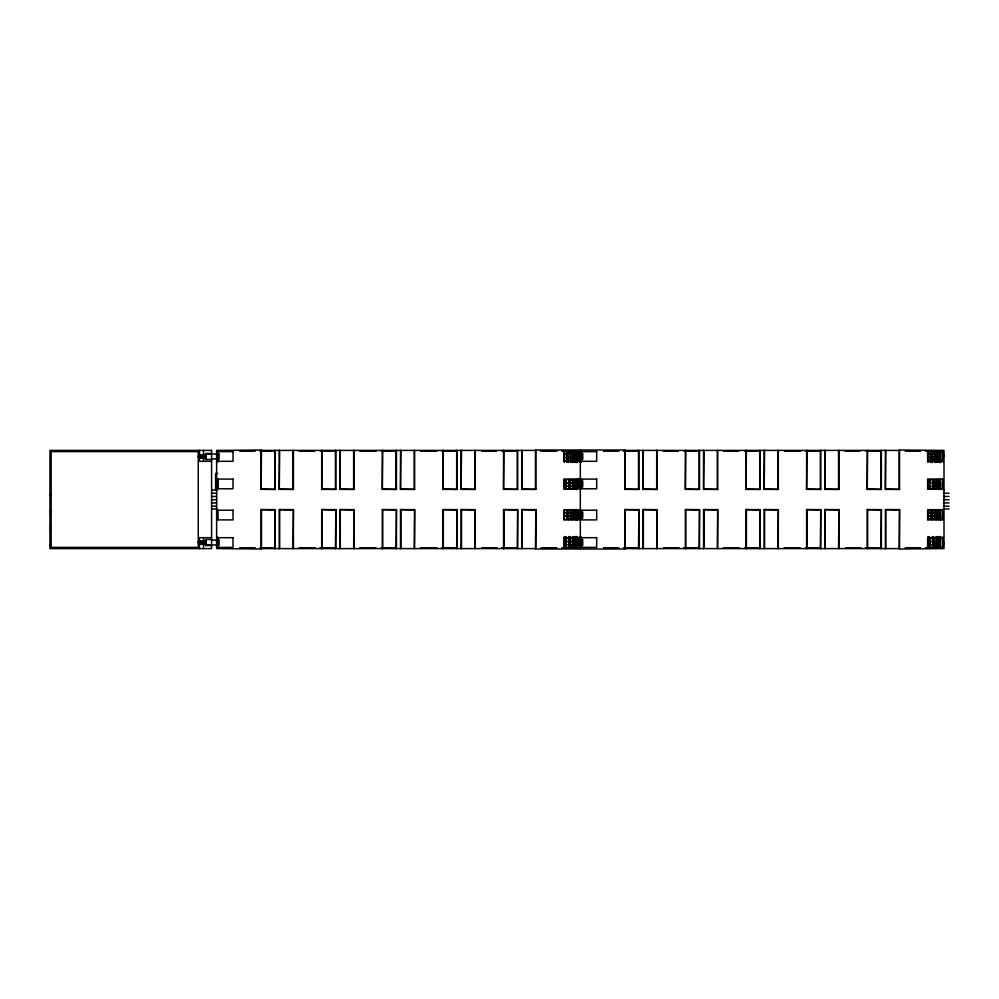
<?xml version="1.0" encoding="UTF-8"?>
<svg xmlns="http://www.w3.org/2000/svg" width="999" height="999" viewBox="0 0 999 999"><rect width="100%" height="100%" fill="white"/><g stroke="black" fill="none" stroke-linecap="round" stroke-linejoin="round"><path stroke-width="1.5" d="M575.911 451.011L576.398 462.325L576.348 451.011M576.823 452.622L576.823 459.09M576.748 451.011L576.773 454.245L575.349 454.245M576.848 462.325L576.773 457.48L575.349 457.48L575.836 459.09L576.848 459.09M576.398 479.695L576.398 489.398M576.798 489.398L576.798 479.695L575.524 479.695M576.348 519.305L576.348 509.602L576.336 512.837M576.373 516.071L575.736 509.602M576.823 514.448L576.748 519.305L575.349 519.305L576.46 516.071L576.46 509.602M575.349 516.071L576.773 516.071L576.748 509.602M576.798 547.989L576.298 536.675L575.424 539.91L576.398 547.989M576.336 544.755L576.71 536.675L575.599 539.91L576.573 543.144L575.599 546.378L576.086 547.989L576.798 541.52L575.599 536.675M939.522 462.325L940.034 451.011M940.521 462.325L940.434 451.011M940.484 489.398L940.059 479.695M940.084 489.398L940.084 479.695M940.484 482.929L940.484 486.163M940.434 509.602L940.434 519.305L940.059 509.602L939.035 512.837M940.059 547.989L939.984 536.675M940.409 536.675L940.084 547.989M576.46 451.011L575.986 462.325L575.349 460.701L576.773 460.701M576.336 460.701L575.524 457.48L576.336 454.245M575.986 459.09L575.986 455.856M576.336 479.695L575.599 484.552L576.336 489.398M576.336 482.929L576.086 489.398L576.573 487.787M576.573 539.91L575.599 543.144L576.573 546.378M576.298 543.144L575.911 547.989L575.424 543.144L576.298 539.91L575.424 536.675M575.349 457.48L575.836 455.856L576.848 455.856M575.599 487.787L575.037 481.318L575.699 479.695M576.573 484.552L575.599 481.318L576.086 479.695L576.573 481.318M576.798 486.163L575.524 486.163L575.037 484.552L575.524 482.929L576.798 482.929M576.223 511.213L575.736 519.305M576.398 514.448L575.911 519.305M575.599 546.378L575.212 536.675M576.798 544.755L575.524 544.755L575.037 543.144L575.524 541.52L576.798 541.52M939.697 452.622L939.697 462.325M939.909 455.856L939.909 459.09M939.909 462.325L939.422 451.011M938.898 481.318L939.385 479.695M939.597 479.695L939.597 486.163M939.272 481.318L939.759 479.695L938.723 481.318L939.759 482.929L939.597 489.398M938.898 487.787L939.272 484.552M939.697 511.213L939.21 519.305M939.909 514.448L939.422 519.305M940.521 517.682L939.522 517.682L939.035 519.305L940.084 517.682L939.422 509.602M939.759 547.989L938.723 546.378L938.723 536.675M939.272 536.675L939.759 538.299L938.723 539.91M939.597 541.52L939.597 547.989M939.272 546.378L939.11 536.675M938.898 546.378L938.898 536.675M574.675 462.325L573.813 460.701L574.675 455.856L573.813 451.011M574.025 462.325L573.164 457.48L574.675 455.856M572.902 481.318L573.776 479.695L572.902 484.552L573.813 486.163L572.902 487.787L573.813 489.398M574.113 489.398L573.251 487.787L574.113 486.163L573.251 484.552L574.113 482.929L573.251 481.318L574.113 479.695L573.463 479.695M574.675 517.682L573.164 519.305L574.675 517.682L573.813 516.071L574.675 514.448L573.813 509.602M573.463 519.305L574.363 517.682L573.501 516.071L574.363 514.448L573.501 509.602M574.113 547.989L573.251 546.378L574.113 544.755L573.251 543.144L574.113 541.52L573.251 536.675M573.813 547.989L572.902 543.144L573.813 538.299L572.902 536.675M572.939 546.378L573.813 544.755M938.361 462.325L937.487 460.701L938.361 459.09L937.487 457.48L938.361 455.856L937.487 451.011M937.711 462.325L936.837 457.48L938.361 455.856M938.011 462.325L937.149 460.701L938.049 459.09L937.149 457.48L938.049 455.856L937.187 451.011M937.487 479.695L936.587 481.318L937.487 482.929L936.587 484.552L937.487 489.398M937.799 489.398L936.925 487.787L937.799 486.163L936.925 484.552L937.799 482.929L936.925 481.318L937.799 479.695L937.149 479.695M936.587 487.787L937.449 486.163M938.361 517.682L936.837 519.305L938.361 517.682L937.487 516.071L938.361 514.448L937.487 509.602M937.149 519.305L938.049 517.682L937.187 516.071L938.049 514.448L937.187 509.602M937.799 547.989L936.925 546.378L937.799 544.755L936.925 543.144L937.799 538.299L936.925 536.675M937.487 547.989L936.587 543.144L937.487 538.299L936.587 536.675M936.625 543.144L937.487 541.52M569.917 454.245L571.803 452.622L569.917 454.245L571.803 455.856L569.917 457.48L571.103 455.856M569.917 460.701L571.803 459.09L569.917 460.701L571.103 462.325M569.143 481.318L571.028 479.695L569.143 481.318L571.028 482.929L569.143 484.552L570.329 482.929M570.754 479.695L569.418 481.318L570.604 482.929L569.418 484.552L570.754 486.163L569.567 487.787M569.143 487.787L571.028 486.163L569.143 487.787L570.329 489.398M570.604 486.163L569.418 487.787L570.754 489.398M569.917 512.837L571.803 511.213L569.917 512.837L571.803 514.448L569.917 516.071L571.103 514.448M571.803 517.682L569.917 519.305L571.803 517.682L570.604 516.071M570.192 519.305L571.378 517.682L570.192 516.071L571.528 514.448L570.329 512.837M570.329 519.305L571.528 517.682L570.329 516.071M569.143 539.91L571.028 538.299L569.143 539.91L571.028 541.52L569.143 543.144L570.329 541.52M569.567 536.675L570.754 538.299L569.418 539.91L570.604 541.52L569.567 543.144M569.143 546.378L571.028 544.755L569.143 546.378L570.329 547.989M569.567 539.91L570.754 541.52L569.418 543.144L570.754 544.755L569.418 546.378L570.754 547.989M569.567 546.378L570.754 544.755M933.59 454.245L935.476 452.622L933.59 454.245L935.476 455.856L933.59 457.48L934.789 455.856M934.015 454.245L935.201 452.622L934.015 451.011M935.064 455.856L933.865 457.48L935.201 459.09L934.015 460.701L935.201 462.325M934.015 457.48L935.201 455.856L933.865 454.245L935.064 452.622L933.865 451.011A20.405 16.721 90 0 0 932.741 451.048M933.59 460.701L935.476 459.09L933.59 460.701L934.789 462.325M935.064 459.09L933.865 460.701L935.064 462.325M932.829 481.318L934.714 479.695L932.829 481.318L934.714 482.929L932.829 484.552L934.015 482.929M934.29 479.695L933.091 481.318L934.44 482.929L933.241 484.552L934.44 486.163L933.091 487.787L934.29 489.398M933.241 481.318L934.44 479.695M934.29 482.929L933.091 484.552L934.29 486.163M932.829 487.787L934.714 486.163L932.829 487.787L934.015 489.398M933.59 512.837L935.476 511.213L933.59 512.837L935.476 514.448L933.59 516.071L934.789 514.448M935.064 511.213L933.865 512.837L935.201 514.448L934.015 516.071L935.201 517.682L934.015 519.305M934.015 512.837L935.201 511.213L933.865 509.602M935.064 514.448L933.865 516.071L935.064 517.682L933.865 519.305M935.476 517.682L933.59 519.305L935.476 517.682L934.29 516.071M932.829 539.91L934.714 538.299L932.829 539.91L934.714 541.52L932.829 543.144L934.015 541.52M934.29 538.299L933.091 539.91L934.44 541.52L933.241 543.144L934.44 544.755L933.091 546.378L934.29 547.989M933.241 539.91L934.44 538.299L933.091 536.675M934.29 541.52L933.091 543.144L934.29 544.755M932.829 546.378L934.714 544.755L932.829 546.378L934.015 547.989M565.834 454.245C569.929 450.474 563.336 455.02 567.457 455.856L565.834 457.48C569.905 458.491 563.486 462.787 567.27 459.09M566.346 454.245L567.969 452.622L566.346 454.245L567.969 455.856L566.346 457.48L567.782 455.856M567.969 462.325L566.346 460.701L567.969 459.09L566.533 457.48M564.91 481.318L566.533 479.695L564.91 481.318L566.533 482.929L565.097 481.318M565.422 481.318C569.517 477.547 562.912 482.092 567.032 482.929C562.961 483.953 569.38 488.249 565.596 484.552M566.533 486.163L564.91 487.787L566.533 486.163L564.91 484.552L566.533 482.929M565.422 484.552L567.032 482.929M566.845 489.398L565.422 487.787L567.032 486.163M565.834 512.837C569.929 509.065 563.336 513.611 567.457 514.448L565.834 516.071L567.457 514.448M566.346 512.837C570.441 509.065 563.836 513.611 567.969 514.448L566.346 516.071L567.969 514.448M566.021 516.071L567.457 517.682L566.021 519.305M566.533 516.071L567.969 517.682L566.533 519.305M564.91 539.91L566.533 538.299L564.91 539.91L566.533 541.52L564.91 543.144L566.346 541.52M565.422 539.91L567.032 538.299L565.422 539.91L567.032 541.52L565.422 543.144L566.845 541.52M565.659 547.952A20.405 11.701 -90 0 0 566.433 547.989L564.91 546.378L566.533 544.755L565.097 543.144M566.845 547.989L565.422 546.378L567.032 544.755L565.422 543.144M930.956 455.856C927.172 459.565 933.59 455.257 929.52 454.245L931.143 452.622L929.707 451.011M930.019 454.245C934.115 450.474 927.522 455.02 931.642 455.856L930.019 457.48C934.102 458.491 927.671 462.787 931.455 459.09M929.52 460.701C933.59 457.005 927.172 461.313 930.956 462.325M930.019 482.929C926.248 486.638 932.666 482.33 928.595 481.318L930.019 479.695M929.095 481.318L930.718 479.695L929.095 481.318L930.718 482.929L929.282 481.318M930.718 486.163L929.095 487.787L930.718 486.163L929.095 484.552L930.718 482.929M930.206 489.398L928.595 487.787L930.206 486.163L928.77 484.552M930.206 486.163L928.595 487.787M929.52 512.837L931.143 511.213L929.52 512.837L931.143 514.448L929.707 512.837M930.019 512.837L931.642 511.213L930.019 512.837L931.642 514.448L930.019 516.071L931.455 514.448M931.143 517.682L929.52 519.305L931.143 517.682L929.52 516.071L931.143 514.448M930.019 516.071L931.642 517.682L930.206 519.305M928.595 539.91L930.206 538.299L928.595 539.91L930.206 541.52L928.77 539.91M929.095 539.91L930.718 538.299L929.095 539.91L930.718 541.52L929.095 543.144L930.531 541.52M930.019 544.755C926.248 548.463 932.666 544.155 928.595 543.144L930.206 541.52M930.718 547.989L929.095 546.378L930.718 544.755L929.282 543.144M275.225 450.399L275.225 489.398L261.089 489.398L261.488 450.399M293.419 450.399L293.419 489.398L279.27 489.398L279.67 450.399M274.825 548.601L275.225 509.602L261.089 509.602L261.089 549L216.633 548.601L216.633 450.399L261.089 450L261.089 489.398M293.007 548.601L293.419 509.602L279.27 509.602L279.27 548.601M335.839 450.399L335.839 489.398L321.703 489.398L322.103 450.399M354.033 450.399L354.033 489.398L339.885 489.398L340.284 450.399M335.439 548.601L335.839 509.602L321.703 509.602L321.703 548.601M353.621 548.601L354.033 509.602L339.885 509.602L339.885 548.601M396.453 450.399L396.453 489.398L382.317 489.398L382.717 450.399M414.635 450.399L414.635 489.398L400.499 489.398L400.899 450.399M396.054 548.601L396.453 509.602L382.317 509.602L382.317 548.601M414.235 548.601L414.635 509.602L400.499 509.602L400.499 548.601M457.067 450.399L457.067 489.398L442.932 489.398L443.331 450.399M475.249 450.399L475.249 489.398L461.113 489.398L461.513 450.399M456.668 548.601L457.067 509.602L442.932 509.602L442.932 548.601M474.85 548.601L475.249 509.602L461.113 509.602L461.113 548.601M517.682 450.399L517.682 489.398L503.546 489.398L503.946 450.399M638.91 450.399L638.91 489.398L624.762 489.398L624.762 450L562.737 450L535.864 450L535.864 489.398L521.728 489.398L522.127 450.399M517.282 548.601L517.682 509.602L503.546 509.602L503.546 548.601M535.464 548.601L535.864 509.602L521.728 509.602L521.728 548.601M624.762 489.398L625.174 450.399M657.092 450.399L657.092 489.398L642.956 489.398L643.356 450.399M638.511 548.601L638.91 509.602L624.762 509.602L624.762 549L535.864 549L535.864 509.602M656.693 548.601L657.092 509.602L642.956 509.602L642.956 548.601M699.525 450.399L699.525 489.398L685.376 489.398L685.789 450.399M717.707 450.399L717.707 489.398L703.571 489.398L703.97 450.399M699.125 548.601L699.525 509.602L685.376 509.602L685.376 548.601M717.307 548.601L717.707 509.602L703.571 509.602L703.571 548.601M760.139 450.399L760.139 489.398L745.991 489.398L746.403 450.399M778.321 450.399L778.321 489.398L764.185 489.398L764.585 450.399M759.74 548.601L760.139 509.602L745.991 509.602L745.991 548.601M777.921 548.601L778.321 509.602L764.185 509.602L764.185 548.601M820.753 450.399L820.753 489.398L806.605 489.398L807.017 450.399M838.935 450.399L838.935 489.398L824.787 489.398L825.199 450.399M820.341 548.601L820.753 509.602L806.605 509.602L806.605 548.601M838.536 548.601L838.935 509.602L824.787 509.602L824.787 548.601M881.368 450.399L881.368 489.398L867.219 489.398L867.631 450.399M885.401 548.601L885.401 509.602L899.55 509.602L899.55 549L944.005 548.601L944.005 450.399L899.55 450L899.55 489.398L885.401 489.398L885.813 450.399M880.956 548.601L881.368 509.602L867.219 509.602L867.219 548.601M899.15 548.601L899.55 509.602M261.089 450.399L535.864 450.399M624.762 450.399L899.55 450.399M239.922 451.011L255.494 451.011M259.852 451.011L273.813 451.011M299.063 451.011L314.46 451.011M334.428 451.011L320.467 451.011A20.405 6.981 90 0 0 320.229 451.024M359.677 451.011L376.71 451.011M381.081 451.011L395.042 451.011M420.716 451.011L437.325 451.011M441.695 451.011L455.656 451.011M482.38 451.011L496.291 451.011M516.271 451.011L502.31 451.011A20.405 6.981 90 0 0 501.96 451.036M540.297 451.011L556.905 451.011M561.85 451.011L576.885 451.011L576.885 462.5M603.608 451.011L619.168 451.011M623.538 451.011L637.499 451.011M663.199 451.011L678.134 451.011M698.114 451.011L684.153 451.011A20.405 6.981 90 0 0 683.803 451.036M723.351 451.011L738.748 451.011M744.755 451.011L758.728 451.011M784.402 451.011L801.011 451.011M805.369 451.011L819.342 451.011M845.029 451.011L859.977 451.011M879.957 451.011L865.983 451.011A20.405 6.981 -90 0 0 865.646 451.036M905.194 451.011L920.591 451.011M925.536 451.011L940.571 451.011L940.571 462.5M574.025 452.622L574.675 452.622M575.836 452.622L576.848 452.622M931.143 452.622L929.52 451.011M937.711 452.622L938.361 452.622M939.522 452.622L940.521 452.622M211.588 453.434L205.519 453.434L205.519 459.49L211.588 459.49M217.844 454.046L205.931 454.046L205.931 458.891M573.164 454.245L573.813 454.245M929.52 454.245L931.143 455.856M936.837 454.245L937.487 454.245M939.035 454.245L940.084 452.622L939.597 451.011M944.005 454.445L943.193 454.445L943.193 462.237M199.463 454.845L205.469 454.845M940.521 455.856L939.522 455.856L939.597 457.48M198.252 456.056L205.519 456.056M943.193 456.056L944.005 456.056M198.252 456.868L205.519 456.868M565.834 457.48L567.457 459.09M573.164 457.48L573.813 457.48M930.019 457.48L931.642 459.09M936.837 457.48L937.487 457.48M199.463 458.079L205.469 458.079M211.588 458.891L217.844 458.891M567.969 459.09L566.346 457.48M574.025 459.09L574.675 459.09M937.711 459.09L938.361 459.09M939.522 459.09L940.521 459.09M573.164 460.701L573.813 460.701M936.837 460.701L937.487 460.701M211.588 461.313L199.463 461.313L199.463 456.868M217.645 473.439L215.622 473.439L215.622 490.01M572.602 481.318L573.251 481.318M928.595 481.318L930.206 482.929M936.275 481.318L936.925 481.318M573.463 482.929L574.113 482.929M937.149 482.929L937.799 482.929M572.602 484.552L573.251 484.552M936.275 484.552L936.925 484.552M573.463 486.163L574.113 486.163M937.149 486.163L937.799 486.163M939.759 486.163L938.723 487.787L939.759 489.398M565.422 487.787L567.032 489.398M572.602 487.787L573.251 487.787M936.275 487.787L936.925 487.787M261.488 488.998L275.225 489.398M279.67 488.998L293.419 489.398M322.103 488.998L335.839 489.398M340.284 488.998L354.033 489.398M382.717 488.998L396.453 489.398M400.899 488.998L414.635 489.398M443.331 488.998L457.067 489.398M461.513 488.998L475.249 489.398M503.946 488.998L517.682 489.398M522.127 488.998L535.864 489.398M625.174 488.998L638.91 489.398M643.356 488.998L657.092 489.398M685.789 488.998L699.525 489.398M703.97 488.998L717.707 489.398M746.403 488.998L760.139 489.398M764.585 488.998L778.321 489.398M807.017 488.998L820.753 489.398M825.199 488.998L838.935 489.398M867.631 488.998L881.368 489.398M885.813 488.998L899.55 489.398M211.588 490.01L217.645 490.01M943.193 490.01L944.005 490.01M211.588 493.231L216.633 493.231M943.58 493.231L949.05 493.231M49.95 494.455L50.762 494.455M49.95 495.254L50.762 495.254M211.588 496.466L216.633 496.466M943.58 496.466L949.05 496.466M211.588 499.7L216.633 499.7M943.58 499.7L949.05 499.7M211.588 502.934L216.633 502.934M943.58 502.934L949.05 502.934M211.588 506.168L216.633 506.168M943.58 506.168L949.05 506.168M211.588 508.991L217.445 508.991M943.193 508.991L949.05 508.991M261.089 509.602L274.825 510.002M279.27 509.602L293.007 510.002M321.703 509.602L335.439 510.002M339.885 509.602L353.621 510.002M382.317 509.602L396.054 510.002M400.499 509.602L414.235 510.002M442.932 509.602L456.668 510.002M461.113 509.602L474.85 510.002M503.546 509.602L517.282 510.002M521.728 509.602L535.464 510.002M624.762 509.602L638.511 510.002M642.956 509.602L656.693 510.002M685.376 509.602L699.125 510.002M703.571 509.602L717.307 510.002M745.991 509.602L759.74 510.002M764.185 509.602L777.921 510.002M806.605 509.602L820.341 510.002M824.787 509.602L838.536 510.002M867.219 509.602L880.956 510.002M885.401 509.602L899.15 510.002M574.025 511.213L574.675 511.213M575.836 511.213L576.848 511.213M937.711 511.213L938.361 511.213M939.522 511.213L940.521 511.213M49.95 511.426L50.762 511.426M49.95 511.825L50.762 511.825M573.164 512.837L573.813 512.837M575.349 512.837L576.773 512.837M936.837 512.837L937.487 512.837M574.025 514.448L574.675 514.448M575.836 514.448L576.848 514.448M937.711 514.448L938.361 514.448M939.522 514.448L940.521 514.448M573.164 516.071L573.813 516.071M936.837 516.071L937.487 516.071M567.457 517.682L565.834 516.071M567.969 517.682L566.346 516.071M575.836 517.682L576.848 517.682M49.95 527.984L50.762 527.984M49.95 528.396L50.762 528.396M211.588 537.687L199.463 537.687L199.463 542.132M573.463 538.299L574.113 538.299M576.798 538.299L575.524 538.299L575.037 536.675M937.149 538.299L937.799 538.299M940.059 538.299L940.384 536.675M211.588 539.51L205.519 539.51L205.519 545.566L211.588 545.566M572.602 539.91L573.251 539.91M936.275 539.91L936.925 539.91M211.588 540.109L217.844 540.109M199.463 540.921L205.469 540.921M573.463 541.52L574.113 541.52M937.149 541.52L937.799 541.52M198.252 542.132L205.519 542.132M198.252 542.944L205.519 542.944M943.193 542.944L944.005 542.944M572.602 543.144L573.251 543.144M928.595 543.144L930.206 544.755M936.275 543.144L936.925 543.144M199.463 544.155L205.469 544.155M49.95 544.555L50.762 544.555M944.005 544.555L943.193 544.555L943.193 536.763M566.533 544.755L564.91 543.144M573.463 544.755L574.113 544.755M930.718 544.755L929.095 543.144M937.149 544.755L937.799 544.755M217.844 544.954L205.931 544.954L205.931 540.109M49.95 545.367L50.762 545.367M565.422 546.378L567.032 547.989M572.602 546.378L573.251 546.378M936.275 546.378L936.925 546.378M239.922 547.989L255.469 547.989M259.852 547.989L273.813 547.989M299.063 547.989L315.534 547.989M319.955 547.989L334.428 547.989M359.677 547.989L376.148 547.989M380.956 547.989L395.042 547.989M420.417 547.989L437.312 547.989M441.695 547.989L455.656 547.989M482.38 547.989L497.377 547.989M501.798 547.989L516.271 547.989M540.809 547.989L556.893 547.989M561.763 547.989L576.885 547.989L576.885 536.5M603.608 547.989L619.155 547.989M623.538 547.989L637.499 547.989M664.21 547.989L679.208 547.989M683.641 547.989L698.114 547.989M723.351 547.989L739.822 547.989M744.63 547.989L758.728 547.989M784.09 547.989L800.436 547.989M805.369 547.989L819.342 547.989M846.053 547.989L861.051 547.989M865.471 547.989L879.957 547.989M905.194 547.989L920.579 547.989M925.449 547.989L940.571 547.989L940.571 536.5M261.089 548.601L535.864 548.601M624.762 548.601L899.55 548.601M931.642 452.622L930.206 451.011A20.405 11.701 90 0 0 929.345 451.048M930.019 451.011L931.455 452.622M929.52 457.48L931.143 459.09M930.206 460.701L931.642 462.325M930.019 460.701L931.455 462.325M929.707 460.701L931.143 462.325M928.595 484.552L930.019 486.163M929.282 487.787L930.718 489.398M929.095 487.787L930.531 489.398M930.206 509.602L931.642 511.213M930.019 509.602L931.455 511.213M929.707 509.602L931.143 511.213M929.52 509.602L930.956 511.213M930.206 512.837L931.642 514.448M929.095 536.675L930.718 538.299M928.595 536.675L930.206 538.299M929.282 539.91L930.718 541.52M928.595 546.378L930.206 547.989A20.405 11.701 -90 0 1 929.345 547.952M566.346 451.011L567.969 452.622M566.021 451.011L567.457 452.622M565.834 451.011L567.27 452.622M566.533 454.245L567.969 455.856M566.021 460.701L567.457 462.325M565.834 460.701L567.27 462.325M565.097 487.787L566.533 489.398M564.91 487.787L566.346 489.398M566.533 509.602L567.969 511.213M566.346 509.602L567.782 511.213M566.021 509.602L567.457 511.213M565.834 509.602L567.27 511.213M565.596 536.675L567.032 538.299M565.422 536.675L566.845 538.299M565.097 536.675L566.533 538.299M564.91 536.675L566.346 538.299M565.596 539.91L567.032 541.52M565.097 539.91L566.533 541.52M934.29 451.011L935.476 452.622M933.59 451.011L934.789 452.622M934.29 454.245L935.476 455.856M934.29 457.48L935.476 459.09M933.59 457.48L934.789 459.09M934.29 460.701L935.476 462.325M933.516 481.318L934.714 482.929M933.516 484.552L934.714 486.163M932.829 484.552L934.015 486.163M933.516 487.787L934.714 489.398M933.241 487.787L934.44 489.398M934.29 509.602L935.476 511.213M933.59 509.602L934.789 511.213M934.29 512.837L935.476 514.448M933.59 516.071L934.789 517.682M933.516 536.675L934.714 538.299M932.829 536.675L934.015 538.299M933.516 539.91L934.714 541.52M933.516 543.144L934.714 544.755M932.829 543.144L934.015 544.755M933.516 546.378L934.714 547.989M933.241 546.378L934.44 547.989M570.604 451.011L571.803 452.622M570.329 451.011L571.528 452.622L570.329 454.245L571.528 455.856L570.192 457.48L571.378 459.09M569.917 451.011L571.103 452.622M570.604 454.245L571.803 455.856M571.378 455.856L570.192 454.245L571.378 452.622L570.192 451.011A20.405 16.721 90 0 0 569.055 451.048M570.604 457.48L571.803 459.09M570.329 457.48L571.528 459.09L570.192 460.701L571.528 462.325M569.917 457.48L571.103 459.09M570.604 460.701L571.803 462.325M569.842 481.318L571.028 482.929M569.567 481.318L570.754 482.929M569.842 484.552L571.028 486.163M569.143 484.552L570.329 486.163M569.842 487.787L571.028 489.398M570.604 509.602L571.803 511.213M570.329 509.602L571.528 511.213L570.192 512.837L571.378 514.448M570.192 509.602L571.378 511.213M569.917 509.602L571.103 511.213M570.604 512.837L571.803 514.448M569.917 516.071L571.103 517.682M569.842 536.675L571.028 538.299M569.418 536.675L570.604 538.299M569.143 536.675L570.329 538.299M569.842 539.91L571.028 541.52M569.842 543.144L571.028 544.755M569.143 543.144L570.329 544.755M569.842 546.378L571.028 547.989M937.187 460.701L938.049 462.325M573.501 451.011L574.363 455.856L573.463 457.48L574.363 459.09L573.463 460.701L574.363 462.325M939.597 509.602L940.084 511.213M575.736 451.011L576.223 462.325M575.986 517.682L576.46 519.305M943.193 479.183L943.193 488.461M943.193 510.539L943.193 519.817M940.571 479.345L940.571 489.398M940.571 509.602L940.571 519.655M940.346 451.011L940.346 462.5M940.346 479.345L940.346 489.398M940.346 509.602L940.346 519.655M940.346 536.5L940.346 547.989M938.835 451.011L938.835 462.5M938.835 479.345L938.835 489.398M938.835 509.602L938.835 519.655M938.835 536.5L938.835 547.989M936.138 451.011L936.138 462.5M936.138 479.345L936.138 489.398M936.138 509.602L936.138 519.655M936.138 536.5L936.138 547.989M932.442 451.011L932.442 462.5M932.442 479.345L932.442 489.398M932.442 509.602L932.442 519.655M932.442 536.5L932.442 547.989M927.984 451.011L927.984 462.5M927.984 479.345L927.984 489.398M927.984 509.602L927.984 519.655M927.984 536.5L927.984 547.989M899.15 450.399L899.15 488.998M885.813 510.002L885.813 548.601M885.401 450.399L885.401 489.398M881.368 509.602L881.368 548.601M880.956 450.399L880.956 488.998M867.631 510.002L867.631 548.601M867.219 450.399L867.219 489.398M838.935 509.602L838.935 548.601M838.536 450.399L838.536 488.998M825.199 510.002L825.199 548.601M824.787 450.399L824.787 489.398M820.753 509.602L820.753 548.601M820.341 450.399L820.341 488.998M807.017 510.002L807.017 548.601M806.605 450.399L806.605 489.398M778.321 509.602L778.321 548.601M777.921 450.399L777.921 488.998M764.585 510.002L764.585 548.601M764.185 450.399L764.185 489.398M760.139 509.602L760.139 548.601M759.74 450.399L759.74 488.998M746.403 510.002L746.403 548.601M745.991 450.399L745.991 489.398M717.707 509.602L717.707 548.601M717.307 450.399L717.307 488.998M703.97 510.002L703.97 548.601M703.571 450.399L703.571 489.398M699.525 509.602L699.525 548.601M699.125 450.399L699.125 488.998M685.789 510.002L685.789 548.601M685.376 450.399L685.376 489.398M657.092 509.602L657.092 548.601M656.693 450.399L656.693 488.998M643.356 510.002L643.356 548.601M642.956 450.399L642.956 489.398M638.91 509.602L638.91 548.601M638.511 450.399L638.511 488.998M625.174 510.002L625.174 548.601M582.742 453.434L582.742 459.49M582.742 480.906L582.742 486.975M582.742 512.025L582.742 518.094M582.742 539.51L582.742 545.566M581.331 478.546L581.331 481.406M581.331 485.489L581.331 488.573M581.131 459.078L581.131 462.237M581.131 485.364L581.131 488.461M581.131 510.539L581.131 513.636M581.131 536.763L581.131 539.922M580.319 450.399L580.319 548.601M579.507 459.078L579.507 462.237M579.507 485.364L579.507 488.461M579.507 510.539L579.507 513.636M579.507 536.763L579.507 539.922M579.308 478.546L579.308 481.406M579.308 485.489L579.308 488.573M577.897 453.434L577.897 459.49M577.897 480.906L577.897 486.975M577.897 512.025L577.897 518.094M577.897 539.51L577.897 545.566M576.885 479.345L576.885 489.398M576.885 509.602L576.885 519.655M576.66 451.011L576.66 462.5M576.66 479.345L576.66 489.398M576.66 509.602L576.66 519.655M576.66 536.5L576.66 547.989M575.162 451.011L575.162 462.5M575.162 479.345L575.162 489.398M575.162 509.602L575.162 519.655M575.162 536.5L575.162 547.989M572.464 451.011L572.464 462.5M572.464 479.345L572.464 489.398M572.464 509.602L572.464 519.655M572.464 536.5L572.464 547.989M568.756 451.011L568.756 462.5M568.756 479.345L568.756 489.398M568.756 509.602L568.756 519.655M568.756 536.5L568.756 547.989M564.298 451.011L564.298 462.5M564.298 479.345L564.298 489.398M564.298 509.602L564.298 519.655M564.298 536.5L564.298 547.989M535.464 450.399L535.464 488.998M522.127 510.002L522.127 548.601M521.728 450.399L521.728 489.398M517.682 509.602L517.682 548.601M517.282 450.399L517.282 488.998M503.946 510.002L503.946 548.601M503.546 450.399L503.546 489.398M475.249 509.602L475.249 548.601M474.85 450.399L474.85 488.998M461.513 510.002L461.513 548.601M461.113 450.399L461.113 489.398M457.067 509.602L457.067 548.601M456.668 450.399L456.668 488.998M443.331 510.002L443.331 548.601M442.932 450.399L442.932 489.398M414.635 509.602L414.635 548.601M414.235 450.399L414.235 488.998M400.899 510.002L400.899 548.601M400.499 450.399L400.499 489.398M396.453 509.602L396.453 548.601M396.054 450.399L396.054 488.998M382.717 510.002L382.717 548.601M382.317 450.399L382.317 489.398M354.033 509.602L354.033 548.601M353.621 450.399L353.621 488.998M340.284 510.002L340.284 548.601M339.885 450.399L339.885 489.398M335.839 509.602L335.839 548.601M335.439 450.399L335.439 488.998M322.103 510.002L322.103 548.601M321.703 450.399L321.703 489.398M293.419 509.602L293.419 548.601M293.007 450.399L293.007 488.998M279.67 510.002L279.67 548.601M279.27 450.399L279.27 489.398M275.225 509.602L275.225 548.601M274.825 450.399L274.825 488.998M261.488 510.002L261.488 548.601M219.056 453.434L219.056 459.49M219.056 539.51L219.056 545.566M217.645 478.546L217.645 488.573M217.445 459.078L217.445 462.237M217.445 479.183L217.445 488.461M217.445 510.539L217.445 519.817M217.445 536.763L217.445 539.922M203.509 450.399L203.509 455.082M203.509 458.191L203.509 461.313M203.509 537.687L203.509 540.809M203.509 543.918L203.509 548.601M202.497 454.845L202.497 458.079M202.497 540.921L202.497 544.155M199.463 450.399L199.463 456.056M199.463 542.944L199.463 548.601M617.007 451.011A20.405 1.773 -90 0 1 617.132 451.048M624.188 451.048A20.405 8.629 90 0 1 624.762 451.011M627.235 451.048A20.405 13.112 90 0 1 628.109 451.011M629.67 451.048A20.405 16.721 90 0 1 630.781 451.011M631.343 451.048A20.405 19.181 90 0 1 632.617 451.011M632.117 451.048A20.405 20.33 90 0 1 633.478 451.011M631.967 451.048A20.405 20.092 -90 0 1 633.304 451.011M630.881 451.048A20.405 18.494 90 0 1 632.105 451.011M628.933 451.048A20.405 15.634 90 0 1 629.982 451.011M626.273 451.048A20.405 11.701 90 0 1 627.047 451.011M615.696 451.011A20.405 3.546 -90 0 1 615.933 451.048M611.912 451.011A20.405 8.629 -90 0 1 612.487 451.048M608.566 451.011A20.405 13.112 90 0 1 609.44 451.048M605.894 451.011A20.405 16.721 90 0 1 607.005 451.048M605.332 451.048A20.405 19.181 -90 0 0 604.058 451.011A20.405 20.092 -90 0 1 604.707 451.048M603.871 451.024A20.405 20.33 -90 0 1 604.545 451.048M604.57 451.011A20.405 18.494 90 0 1 605.794 451.048M606.693 451.011A20.405 15.634 -90 0 1 607.742 451.048M609.627 451.011A20.405 11.701 90 0 1 610.401 451.048M613.136 451.011A20.405 6.981 90 0 1 613.598 451.048M738.236 451.011A20.405 1.773 -90 0 1 738.361 451.048M745.416 451.048A20.405 8.629 90 0 1 745.991 451.011M748.463 451.048A20.405 13.112 90 0 1 749.325 451.011M750.898 451.048A20.405 16.721 90 0 1 752.01 451.011M752.572 451.048A20.405 19.181 90 0 1 753.845 451.011M753.346 451.048A20.405 20.33 90 0 1 754.695 451.011M753.196 451.048A20.405 20.092 -90 0 1 754.532 451.011M752.11 451.048A20.405 18.494 90 0 1 753.333 451.011M750.162 451.048A20.405 15.634 90 0 1 751.198 451.011M747.502 451.048A20.405 11.701 90 0 1 748.276 451.011M736.925 451.011A20.405 3.546 -90 0 1 737.162 451.048M733.141 451.011A20.405 8.629 -90 0 1 733.716 451.048M729.794 451.011A20.405 13.112 90 0 1 730.669 451.048M727.122 451.011A20.405 16.721 90 0 1 728.234 451.048M725.286 451.011A20.405 19.181 -90 0 1 726.56 451.048M724.425 451.011A20.405 20.33 -90 0 1 725.774 451.048M724.6 451.011A20.405 20.092 -90 0 1 725.936 451.048M725.798 451.011A20.405 18.494 90 0 1 727.022 451.048M727.921 451.011A20.405 15.634 -90 0 1 728.958 451.048M730.843 451.011A20.405 11.701 90 0 1 731.63 451.048M734.365 451.011A20.405 6.981 90 0 1 734.827 451.048M798.85 451.011A20.405 1.773 -90 0 1 798.975 451.048M806.031 451.048A20.405 8.629 90 0 1 806.593 451.011M809.078 451.048A20.405 13.112 90 0 1 809.939 451.011M811.513 451.048A20.405 16.721 90 0 1 812.624 451.011M813.186 451.048A20.405 19.181 90 0 1 814.46 451.011M813.96 451.048A20.405 20.33 90 0 1 815.309 451.011M813.81 451.048A20.405 20.092 -90 0 1 815.147 451.011M812.724 451.048A20.405 18.494 90 0 1 813.948 451.011M810.776 451.048A20.405 15.634 90 0 1 811.812 451.011M808.116 451.048A20.405 11.701 90 0 1 808.89 451.011M797.539 451.011A20.405 3.546 -90 0 1 797.776 451.048M793.755 451.011A20.405 8.629 90 0 1 794.33 451.048M790.409 451.011A20.405 13.112 90 0 1 791.283 451.048M787.736 451.011A20.405 16.721 90 0 1 788.835 451.048M785.901 451.011A20.405 19.181 -90 0 1 787.175 451.048M785.039 451.011A20.405 20.33 -90 0 1 786.388 451.048M785.214 451.011A20.405 20.092 -90 0 1 786.55 451.048M786.413 451.011A20.405 18.494 90 0 1 787.637 451.048M788.536 451.011A20.405 15.634 -90 0 1 789.572 451.048M791.458 451.011A20.405 11.701 90 0 1 792.244 451.048M794.979 451.011A20.405 6.981 90 0 1 795.441 451.048M677.622 451.011A20.405 1.773 -90 0 1 677.747 451.048M684.802 451.048A20.405 8.629 90 0 1 685.376 451.011M687.849 451.048A20.405 13.112 90 0 1 688.723 451.011M690.284 451.048A20.405 16.721 90 0 1 691.395 451.011M691.957 451.048A20.405 19.181 90 0 1 693.231 451.011M692.732 451.048A20.405 20.33 90 0 1 694.093 451.011M692.582 451.048A20.405 20.092 -90 0 1 693.918 451.011M691.495 451.048A20.405 18.494 90 0 1 692.719 451.011M689.547 451.048A20.405 15.634 90 0 1 690.584 451.011M686.887 451.048A20.405 11.701 -90 0 1 687.662 451.011M676.311 451.011A20.405 3.546 -90 0 1 676.548 451.048M672.527 451.011A20.405 8.629 -90 0 1 673.101 451.048M669.18 451.011A20.405 13.112 90 0 1 670.054 451.048M666.508 451.011A20.405 16.721 90 0 1 667.619 451.048M664.672 451.011A20.405 19.181 -90 0 1 665.946 451.048M663.811 451.011A20.405 20.33 -90 0 1 665.159 451.048M663.985 451.011A20.405 20.092 -90 0 1 665.322 451.048M665.184 451.011A20.405 18.494 90 0 1 666.408 451.048M667.307 451.011A20.405 15.634 -90 0 1 668.343 451.048M670.242 451.011A20.405 11.701 90 0 1 671.016 451.048M673.751 451.011A20.405 6.981 90 0 1 674.213 451.048M920.079 451.011A20.405 1.773 -90 0 1 920.204 451.048M927.259 451.048A20.405 8.629 90 0 1 927.821 451.011M930.306 451.048A20.405 13.112 90 0 1 931.168 451.011M934.415 451.048A20.405 19.181 90 0 1 935.676 451.011M935.189 451.048A20.405 20.33 90 0 1 936.538 451.011M935.039 451.048A20.405 20.092 -90 0 1 936.363 451.011M933.953 451.048A20.405 18.494 90 0 1 935.176 451.011M932.005 451.048A20.405 15.634 90 0 1 933.041 451.011M926.135 451.048A20.405 6.981 -90 0 1 926.597 451.011M918.768 451.011A20.405 3.546 -90 0 1 919.005 451.048M914.984 451.011A20.405 8.629 90 0 1 915.559 451.048M911.637 451.011A20.405 13.112 90 0 1 912.512 451.048M908.953 451.011A20.405 16.721 90 0 1 910.064 451.048M907.129 451.011A20.405 19.181 -90 0 1 908.403 451.048M906.268 451.011A20.405 20.33 -90 0 1 907.616 451.048M906.443 451.011A20.405 20.092 -90 0 1 907.779 451.048M907.629 451.011A20.405 18.494 90 0 1 908.865 451.048M909.764 451.011A20.405 15.634 -90 0 1 910.801 451.048M912.686 451.011A20.405 11.701 90 0 1 913.473 451.048M916.208 451.011A20.405 6.981 90 0 1 916.67 451.048M859.465 451.011A20.405 1.773 -90 0 1 859.59 451.048M866.645 451.048A20.405 8.629 90 0 1 867.207 451.011M869.692 451.048A20.405 13.112 90 0 1 870.554 451.011M872.127 451.048A20.405 16.721 90 0 1 873.238 451.011M873.8 451.048A20.405 19.181 90 0 1 875.074 451.011M874.575 451.048A20.405 20.33 90 0 1 875.923 451.011M874.425 451.048A20.405 20.092 -90 0 1 875.748 451.011M873.338 451.048A20.405 18.494 90 0 1 874.562 451.011M871.39 451.048A20.405 15.634 90 0 1 872.427 451.011M868.73 451.048A20.405 11.701 90 0 1 869.505 451.011M858.153 451.011A20.405 3.546 -90 0 1 858.391 451.048M854.37 451.011A20.405 8.629 90 0 1 854.944 451.048M851.023 451.011A20.405 13.112 90 0 1 851.897 451.048M848.351 451.011A20.405 16.721 90 0 1 849.45 451.048M846.515 451.011A20.405 19.181 -90 0 1 847.789 451.048M845.654 451.011A20.405 20.33 -90 0 1 847.002 451.048M845.828 451.011A20.405 20.092 -90 0 1 847.164 451.048M847.015 451.011A20.405 18.494 90 0 1 848.251 451.048M849.15 451.011A20.405 15.634 -90 0 1 850.186 451.048M852.072 451.011A20.405 11.701 90 0 1 852.859 451.048M855.594 451.011A20.405 6.981 90 0 1 856.056 451.048M926.597 547.989A20.405 6.981 -90 0 1 926.135 547.952M933.041 547.989A20.405 15.634 -90 0 1 932.005 547.952M935.176 547.989A20.405 18.494 -90 0 1 933.953 547.952M936.363 547.989A20.405 20.092 -90 0 1 935.039 547.952M936.538 547.989A20.405 20.33 90 0 1 935.189 547.952M935.676 547.989A20.405 19.181 90 0 1 934.415 547.952M933.853 547.989A20.405 16.721 -90 0 1 932.741 547.952M931.168 547.989A20.405 13.112 90 0 1 930.306 547.952M927.821 547.989A20.405 8.629 90 0 1 927.259 547.952M920.204 547.952A20.405 1.773 90 0 1 920.079 547.989M916.67 547.952A20.405 6.981 90 0 1 916.208 547.989M913.473 547.952A20.405 11.701 90 0 1 912.686 547.989M910.801 547.952A20.405 15.634 -90 0 1 909.764 547.989M908.865 547.952A20.405 18.494 -90 0 1 907.629 547.989M907.779 547.952A20.405 20.092 90 0 1 906.443 547.989M907.616 547.952A20.405 20.33 -90 0 1 906.268 547.989M908.403 547.952A20.405 19.181 90 0 1 907.129 547.989M910.064 547.952A20.405 16.721 -90 0 1 908.953 547.989M912.512 547.952A20.405 13.112 90 0 1 911.637 547.989M915.559 547.952A20.405 8.629 90 0 1 914.984 547.989M919.005 547.952A20.405 3.546 90 0 1 918.768 547.989M865.983 547.989A20.405 6.981 -90 0 1 865.646 547.964M869.505 547.989A20.405 11.701 -90 0 1 868.73 547.952M872.427 547.989A20.405 15.634 -90 0 1 871.39 547.952M874.562 547.989A20.405 18.494 -90 0 1 873.338 547.952M875.748 547.989A20.405 20.092 -90 0 1 874.425 547.952M875.923 547.989A20.405 20.33 90 0 1 874.575 547.952M875.074 547.989A20.405 19.181 90 0 1 873.8 547.952M873.238 547.989A20.405 16.721 -90 0 1 872.127 547.952M870.554 547.989A20.405 13.112 90 0 1 869.692 547.952M867.207 547.989A20.405 8.629 90 0 1 866.645 547.952M859.59 547.952A20.405 1.773 90 0 1 859.465 547.989M856.056 547.952A20.405 6.981 90 0 1 855.594 547.989M852.859 547.952A20.405 11.701 90 0 1 852.072 547.989M850.186 547.952A20.405 15.634 -90 0 1 849.15 547.989M848.251 547.952A20.405 18.494 -90 0 1 847.015 547.989M847.164 547.952A20.405 20.092 90 0 1 845.828 547.989M847.002 547.952A20.405 20.33 -90 0 1 845.654 547.989M847.789 547.952A20.405 19.181 90 0 1 846.515 547.989M849.45 547.952A20.405 16.721 -90 0 1 848.351 547.989M851.897 547.952A20.405 13.112 90 0 1 851.023 547.989M854.944 547.952A20.405 8.629 90 0 1 854.37 547.989M858.391 547.952A20.405 3.546 90 0 1 858.153 547.989M748.276 547.989A20.405 11.701 -90 0 1 747.502 547.952M751.198 547.989A20.405 15.634 -90 0 1 750.162 547.952M753.333 547.989A20.405 18.494 -90 0 1 752.11 547.952M754.532 547.989A20.405 20.092 -90 0 1 753.196 547.952M754.695 547.989A20.405 20.33 90 0 1 753.346 547.952M753.845 547.989A20.405 19.181 90 0 1 752.572 547.952M752.01 547.989A20.405 16.721 -90 0 1 750.898 547.952M749.325 547.989A20.405 13.112 -90 0 1 748.463 547.952M745.991 547.989A20.405 8.629 -90 0 1 745.416 547.952M738.361 547.952A20.405 1.773 -90 0 1 738.236 547.989M734.827 547.952A20.405 6.981 90 0 1 734.365 547.989M731.63 547.952A20.405 11.701 90 0 1 730.843 547.989M728.958 547.952A20.405 15.634 -90 0 1 727.921 547.989M727.022 547.952A20.405 18.494 -90 0 1 725.798 547.989M725.936 547.952A20.405 20.092 90 0 1 724.6 547.989M725.774 547.952A20.405 20.33 -90 0 1 724.425 547.989M726.56 547.952A20.405 19.181 90 0 1 725.286 547.989M728.234 547.952A20.405 16.721 -90 0 1 727.122 547.989M730.669 547.952A20.405 13.112 90 0 1 729.794 547.989M733.716 547.952A20.405 8.629 -90 0 1 733.141 547.989M737.162 547.952A20.405 3.546 90 0 1 736.925 547.989M808.89 547.989A20.405 11.701 -90 0 1 808.116 547.952M811.812 547.989A20.405 15.634 -90 0 1 810.776 547.952M813.948 547.989A20.405 18.494 -90 0 1 812.724 547.952M815.147 547.989A20.405 20.092 -90 0 1 813.81 547.952M815.309 547.989A20.405 20.33 90 0 1 813.96 547.952M814.46 547.989A20.405 19.181 90 0 1 813.186 547.952M812.624 547.989A20.405 16.721 -90 0 1 811.513 547.952M809.939 547.989A20.405 13.112 90 0 1 809.078 547.952M806.593 547.989A20.405 8.629 90 0 1 806.031 547.952M798.975 547.952A20.405 1.773 90 0 1 798.85 547.989M795.441 547.952A20.405 6.981 90 0 1 794.979 547.989M792.244 547.952A20.405 11.701 90 0 1 791.458 547.989M789.572 547.952A20.405 15.634 -90 0 1 788.536 547.989M787.637 547.952A20.405 18.494 -90 0 1 786.413 547.989M786.55 547.952A20.405 20.092 90 0 1 785.214 547.989M786.388 547.952A20.405 20.33 -90 0 1 785.039 547.989M787.175 547.952A20.405 19.181 90 0 1 785.901 547.989M788.835 547.952A20.405 16.721 -90 0 1 787.736 547.989M791.283 547.952A20.405 13.112 90 0 1 790.409 547.989M794.33 547.952A20.405 8.629 90 0 1 793.755 547.989M797.776 547.952A20.405 3.546 90 0 1 797.539 547.989M627.047 547.989A20.405 11.701 -90 0 1 626.273 547.952M629.982 547.989A20.405 15.634 -90 0 1 628.933 547.952M632.105 547.989A20.405 18.494 -90 0 1 630.881 547.952M633.304 547.989A20.405 20.092 -90 0 1 631.967 547.952M633.478 547.989A20.405 20.33 90 0 1 632.117 547.952M632.617 547.989A20.405 19.181 90 0 1 631.343 547.952M630.781 547.989A20.405 16.721 -90 0 1 629.67 547.952M628.109 547.989A20.405 13.112 -90 0 1 627.235 547.952M624.762 547.989A20.405 8.629 -90 0 1 624.188 547.952M617.132 547.952A20.405 1.773 -90 0 1 617.007 547.989M613.598 547.952A20.405 6.981 90 0 1 613.136 547.989M610.401 547.952A20.405 11.701 90 0 1 609.627 547.989M607.742 547.952A20.405 15.634 -90 0 1 606.693 547.989M605.794 547.952A20.405 18.494 -90 0 1 604.57 547.989M604.707 547.952A20.405 20.092 90 0 1 604.045 547.976A20.405 19.181 90 0 0 605.332 547.952M604.545 547.952A20.405 20.33 -90 0 1 603.871 547.976M607.005 547.952A20.405 16.721 -90 0 1 605.894 547.989M609.44 547.952A20.405 13.112 90 0 1 608.566 547.989M612.487 547.952A20.405 8.629 -90 0 1 611.912 547.989M615.933 547.952A20.405 3.546 90 0 1 615.696 547.989M684.153 547.989A20.405 6.981 -90 0 1 683.803 547.964M687.662 547.989A20.405 11.701 -90 0 1 686.887 547.952M690.584 547.989A20.405 15.634 -90 0 1 689.547 547.952M692.719 547.989A20.405 18.494 -90 0 1 691.495 547.952M693.918 547.989A20.405 20.092 -90 0 1 692.582 547.952M694.093 547.989A20.405 20.33 90 0 1 692.732 547.952M693.231 547.989A20.405 19.181 90 0 1 691.957 547.952M691.395 547.989A20.405 16.721 -90 0 1 690.284 547.952M688.723 547.989A20.405 13.112 -90 0 1 687.849 547.952M685.376 547.989A20.405 8.629 -90 0 1 684.802 547.952M677.747 547.952A20.405 1.773 -90 0 1 677.622 547.989M674.213 547.952A20.405 6.981 90 0 1 673.751 547.989M671.016 547.952A20.405 11.701 90 0 1 670.242 547.989M668.343 547.952A20.405 15.634 -90 0 1 667.307 547.989M666.408 547.952A20.405 18.494 -90 0 1 665.184 547.989M665.322 547.952A20.405 20.092 90 0 1 663.985 547.989M665.159 547.952A20.405 20.33 -90 0 1 663.811 547.989M665.946 547.952A20.405 19.181 90 0 1 664.672 547.989M667.619 547.952A20.405 16.721 -90 0 1 666.508 547.989M670.054 547.952A20.405 13.112 90 0 1 669.18 547.989M673.101 547.952A20.405 8.629 -90 0 1 672.527 547.989M676.548 547.952A20.405 3.546 90 0 1 676.311 547.989M253.334 451.011A20.405 1.773 -90 0 1 253.446 451.048M260.502 451.048A20.405 8.629 90 0 1 261.076 451.011M263.549 451.048A20.405 13.112 90 0 1 264.423 451.011M265.996 451.048A20.405 16.721 90 0 1 267.108 451.011M267.657 451.048A20.405 19.181 90 0 1 268.931 451.011M268.444 451.048A20.405 20.33 90 0 1 269.792 451.011M268.281 451.048A20.405 20.092 -90 0 1 269.618 451.011M267.195 451.048A20.405 18.494 90 0 1 268.431 451.011M265.259 451.048A20.405 15.634 90 0 1 266.296 451.011M262.6 451.048A20.405 11.701 90 0 1 263.374 451.011M252.023 451.011A20.405 3.546 -90 0 1 252.248 451.048M248.239 451.011A20.405 8.629 -90 0 1 248.813 451.048M244.892 451.011A20.405 13.112 90 0 1 245.766 451.048M242.208 451.011A20.405 16.721 90 0 1 243.319 451.048M241.658 451.048A20.405 19.181 -90 0 0 240.384 451.011A20.405 20.092 -90 0 1 241.034 451.048M240.197 451.024A20.405 20.33 -90 0 1 240.871 451.048M240.884 451.011A20.405 18.494 90 0 1 242.12 451.048M243.019 451.011A20.405 15.634 -90 0 1 244.056 451.048M245.941 451.011A20.405 11.701 90 0 1 246.716 451.048M249.463 451.011A20.405 6.981 90 0 1 249.925 451.048M374.563 451.011A20.405 1.773 -90 0 1 374.675 451.048M381.73 451.048A20.405 8.629 90 0 1 382.305 451.011M384.777 451.048A20.405 13.112 90 0 1 385.651 451.011M387.225 451.048A20.405 16.721 90 0 1 388.324 451.011M388.886 451.048A20.405 19.181 90 0 1 390.159 451.011M389.672 451.048A20.405 20.33 90 0 1 391.021 451.011M389.51 451.048A20.405 20.092 -90 0 1 390.846 451.011M388.424 451.048A20.405 18.494 90 0 1 389.647 451.011M386.488 451.048A20.405 15.634 90 0 1 387.525 451.011M383.816 451.048A20.405 11.701 90 0 1 384.603 451.011M373.239 451.011A20.405 3.546 -90 0 1 373.476 451.048M369.468 451.011A20.405 8.629 -90 0 1 370.03 451.048M366.121 451.011A20.405 13.112 90 0 1 366.983 451.048M363.436 451.011A20.405 16.721 90 0 1 364.548 451.048M361.601 451.011A20.405 19.181 -90 0 1 362.874 451.048M360.751 451.011A20.405 20.33 -90 0 1 362.1 451.048M360.926 451.011A20.405 20.092 -90 0 1 362.25 451.048M362.113 451.011A20.405 18.494 90 0 1 363.336 451.048M364.248 451.011A20.405 15.634 -90 0 1 365.284 451.048M367.17 451.011A20.405 11.701 90 0 1 367.944 451.048M370.691 451.011A20.405 6.981 90 0 1 371.153 451.048M435.177 451.011A20.405 1.773 -90 0 1 435.289 451.048M442.345 451.048A20.405 8.629 90 0 1 442.919 451.011M445.392 451.048A20.405 13.112 90 0 1 446.266 451.011M447.827 451.048A20.405 16.721 90 0 1 448.938 451.011M449.5 451.048A20.405 19.181 90 0 1 450.774 451.011M450.287 451.048A20.405 20.33 90 0 1 451.635 451.011M450.124 451.048A20.405 20.092 -90 0 1 451.461 451.011M449.038 451.048A20.405 18.494 90 0 1 450.262 451.011M447.102 451.048A20.405 15.634 90 0 1 448.139 451.011M444.43 451.048A20.405 11.701 90 0 1 445.217 451.011M433.853 451.011A20.405 3.546 -90 0 1 434.09 451.048M430.07 451.011A20.405 8.629 -90 0 1 430.644 451.048M426.735 451.011A20.405 13.112 90 0 1 427.597 451.048M424.051 451.011A20.405 16.721 90 0 1 425.162 451.048M422.215 451.011A20.405 19.181 -90 0 1 423.489 451.048M421.366 451.011A20.405 20.33 -90 0 1 422.714 451.048M421.528 451.011A20.405 20.092 -90 0 1 422.864 451.048M422.727 451.011A20.405 18.494 90 0 1 423.951 451.048M424.862 451.011A20.405 15.634 -90 0 1 425.899 451.048M427.784 451.011A20.405 11.701 90 0 1 428.559 451.048M431.306 451.011A20.405 6.981 90 0 1 431.768 451.048M313.948 451.011A20.405 1.773 -90 0 1 314.061 451.048M321.116 451.048A20.405 8.629 90 0 1 321.69 451.011M324.163 451.048A20.405 13.112 90 0 1 325.037 451.011M326.611 451.048A20.405 16.721 90 0 1 327.722 451.011M328.271 451.048A20.405 19.181 90 0 1 329.545 451.011M329.058 451.048A20.405 20.33 90 0 1 330.407 451.011M328.896 451.048A20.405 20.092 -90 0 1 330.232 451.011M327.809 451.048A20.405 18.494 90 0 1 329.046 451.011M325.874 451.048A20.405 15.634 90 0 1 326.91 451.011M323.201 451.048A20.405 11.701 90 0 1 323.988 451.011M312.637 451.011A20.405 3.546 -90 0 1 312.862 451.048M308.853 451.011A20.405 8.629 -90 0 1 309.415 451.048M305.507 451.011A20.405 13.112 90 0 1 306.368 451.048M302.822 451.011A20.405 16.721 90 0 1 303.933 451.048M300.986 451.011A20.405 19.181 -90 0 1 302.26 451.048M300.137 451.011A20.405 20.33 -90 0 1 301.486 451.048M300.312 451.011A20.405 20.092 -90 0 1 301.636 451.048M301.498 451.011A20.405 18.494 90 0 1 302.722 451.048M303.634 451.011A20.405 15.634 -90 0 1 304.67 451.048M306.556 451.011A20.405 11.701 90 0 1 307.33 451.048M310.077 451.011A20.405 6.981 90 0 1 310.539 451.048M556.406 451.011A20.405 1.773 -90 0 1 556.518 451.048M563.573 451.048A20.405 8.629 90 0 1 564.148 451.011M566.62 451.048A20.405 13.112 90 0 1 567.494 451.011M570.729 451.048A20.405 19.181 90 0 1 572.002 451.011M571.515 451.048A20.405 20.33 90 0 1 572.864 451.011M571.353 451.048A20.405 20.092 -90 0 1 572.689 451.011M570.267 451.048A20.405 18.494 90 0 1 571.49 451.011M568.331 451.048A20.405 15.634 90 0 1 569.368 451.011M565.659 451.048A20.405 11.701 -90 0 1 566.433 451.011M562.462 451.048A20.405 6.981 90 0 1 562.924 451.011M555.082 451.011A20.405 3.546 -90 0 1 555.319 451.048M551.298 451.011A20.405 8.629 -90 0 1 551.873 451.048M547.952 451.011A20.405 13.112 90 0 1 548.826 451.048M545.279 451.011A20.405 16.721 90 0 1 546.391 451.048M543.444 451.011A20.405 19.181 -90 0 1 544.717 451.048M542.582 451.011A20.405 20.33 -90 0 1 543.943 451.048M542.757 451.011A20.405 20.092 -90 0 1 544.093 451.048M543.956 451.011A20.405 18.494 90 0 1 545.179 451.048M546.078 451.011A20.405 15.634 -90 0 1 547.127 451.048M549.013 451.011A20.405 11.701 90 0 1 549.787 451.048M552.522 451.011A20.405 6.981 90 0 1 552.996 451.048M495.791 451.011A20.405 1.773 -90 0 1 495.904 451.048M502.959 451.048A20.405 8.629 90 0 1 503.533 451.011M506.006 451.048A20.405 13.112 90 0 1 506.88 451.011M508.441 451.048A20.405 16.721 90 0 1 509.552 451.011M510.114 451.048A20.405 19.181 90 0 1 511.388 451.011M510.901 451.048A20.405 20.33 90 0 1 512.25 451.011M510.739 451.048A20.405 20.092 -90 0 1 512.075 451.011M509.652 451.048A20.405 18.494 90 0 1 510.876 451.011M507.717 451.048A20.405 15.634 90 0 1 508.753 451.011M505.044 451.048A20.405 11.701 -90 0 1 505.831 451.011M494.468 451.011A20.405 3.546 -90 0 1 494.705 451.048M490.684 451.011A20.405 8.629 -90 0 1 491.258 451.048M487.35 451.011A20.405 13.112 90 0 1 488.211 451.048M484.665 451.011A20.405 16.721 90 0 1 485.776 451.048M482.829 451.011A20.405 19.181 -90 0 1 484.103 451.048M481.98 451.011A20.405 20.33 -90 0 1 483.329 451.048M482.142 451.011A20.405 20.092 -90 0 1 483.479 451.048M483.341 451.011A20.405 18.494 90 0 1 484.565 451.048M485.477 451.011A20.405 15.634 -90 0 1 486.513 451.048M488.399 451.011A20.405 11.701 90 0 1 489.173 451.048M491.908 451.011A20.405 6.981 90 0 1 492.382 451.048M562.924 547.989A20.405 6.981 -90 0 1 562.462 547.952M569.368 547.989A20.405 15.634 -90 0 1 568.331 547.952M571.49 547.989A20.405 18.494 -90 0 1 570.267 547.952M572.689 547.989A20.405 20.092 -90 0 1 571.353 547.952M572.864 547.989A20.405 20.33 90 0 1 571.515 547.952M572.002 547.989A20.405 19.181 90 0 1 570.729 547.952M570.167 547.989A20.405 16.721 -90 0 1 569.055 547.952M567.494 547.989A20.405 13.112 -90 0 1 566.62 547.952M564.148 547.989A20.405 8.629 -90 0 1 563.573 547.952M556.518 547.952A20.405 1.773 -90 0 1 556.406 547.989M552.996 547.952A20.405 6.981 90 0 1 552.522 547.989M549.787 547.952A20.405 11.701 90 0 1 549.013 547.989M547.127 547.952A20.405 15.634 -90 0 1 546.078 547.989M545.179 547.952A20.405 18.494 -90 0 1 543.956 547.989M544.093 547.952A20.405 20.092 90 0 1 542.757 547.989M543.943 547.952A20.405 20.33 -90 0 1 542.582 547.989M544.717 547.952A20.405 19.181 90 0 1 543.444 547.989M546.391 547.952A20.405 16.721 -90 0 1 545.279 547.989M548.826 547.952A20.405 13.112 90 0 1 547.952 547.989M551.873 547.952A20.405 8.629 -90 0 1 551.298 547.989M555.319 547.952A20.405 3.546 90 0 1 555.082 547.989M502.31 547.989A20.405 6.981 -90 0 1 501.96 547.964M505.831 547.989A20.405 11.701 -90 0 1 505.044 547.952M508.753 547.989A20.405 15.634 -90 0 1 507.717 547.952M510.876 547.989A20.405 18.494 -90 0 1 509.652 547.952M512.075 547.989A20.405 20.092 -90 0 1 510.739 547.952M512.25 547.989A20.405 20.33 90 0 1 510.901 547.952M511.388 547.989A20.405 19.181 90 0 1 510.114 547.952M509.552 547.989A20.405 16.721 -90 0 1 508.441 547.952M506.88 547.989A20.405 13.112 -90 0 1 506.006 547.952M503.533 547.989A20.405 8.629 -90 0 1 502.959 547.952M495.904 547.952A20.405 1.773 -90 0 1 495.791 547.989M492.382 547.952A20.405 6.981 90 0 1 491.908 547.989M489.173 547.952A20.405 11.701 90 0 1 488.399 547.989M486.513 547.952A20.405 15.634 -90 0 1 485.477 547.989M484.565 547.952A20.405 18.494 -90 0 1 483.341 547.989M483.479 547.952A20.405 20.092 90 0 1 482.142 547.989M483.329 547.952A20.405 20.33 -90 0 1 481.98 547.989M484.103 547.952A20.405 19.181 90 0 1 482.829 547.989M485.776 547.952A20.405 16.721 -90 0 1 484.665 547.989M488.211 547.952A20.405 13.112 90 0 1 487.35 547.989M491.258 547.952A20.405 8.629 -90 0 1 490.684 547.989M494.705 547.952A20.405 3.546 90 0 1 494.468 547.989M384.603 547.989A20.405 11.701 -90 0 1 383.816 547.952M387.525 547.989A20.405 15.634 -90 0 1 386.488 547.952M389.647 547.989A20.405 18.494 -90 0 1 388.424 547.952M390.846 547.989A20.405 20.092 -90 0 1 389.51 547.952M391.021 547.989A20.405 20.33 90 0 1 389.672 547.952M390.159 547.989A20.405 19.181 90 0 1 388.886 547.952M388.324 547.989A20.405 16.721 -90 0 1 387.225 547.952M385.651 547.989A20.405 13.112 -90 0 1 384.777 547.952M382.305 547.989A20.405 8.629 -90 0 1 381.73 547.952M374.675 547.952A20.405 1.773 90 0 1 374.563 547.989M371.153 547.952A20.405 6.981 90 0 1 370.691 547.989M367.944 547.952A20.405 11.701 90 0 1 367.17 547.989M365.284 547.952A20.405 15.634 -90 0 1 364.248 547.989M363.336 547.952A20.405 18.494 -90 0 1 362.113 547.989M362.25 547.952A20.405 20.092 90 0 1 360.926 547.989M362.1 547.952A20.405 20.33 -90 0 1 360.751 547.989M362.874 547.952A20.405 19.181 90 0 1 361.601 547.989M364.548 547.952A20.405 16.721 -90 0 1 363.436 547.989M366.983 547.952A20.405 13.112 90 0 1 366.121 547.989M370.03 547.952A20.405 8.629 -90 0 1 369.468 547.989M373.476 547.952A20.405 3.546 -90 0 1 373.239 547.989M445.217 547.989A20.405 11.701 -90 0 1 444.43 547.952M448.139 547.989A20.405 15.634 -90 0 1 447.102 547.952M450.262 547.989A20.405 18.494 -90 0 1 449.038 547.952M451.461 547.989A20.405 20.092 -90 0 1 450.124 547.952M451.635 547.989A20.405 20.33 90 0 1 450.287 547.952M450.774 547.989A20.405 19.181 90 0 1 449.5 547.952M448.938 547.989A20.405 16.721 -90 0 1 447.827 547.952M446.266 547.989A20.405 13.112 -90 0 1 445.392 547.952M442.919 547.989A20.405 8.629 -90 0 1 442.345 547.952M435.289 547.952A20.405 1.773 90 0 1 435.177 547.989M431.768 547.952A20.405 6.981 90 0 1 431.306 547.989M428.559 547.952A20.405 11.701 90 0 1 427.784 547.989M425.899 547.952A20.405 15.634 -90 0 1 424.862 547.989M423.951 547.952A20.405 18.494 -90 0 1 422.727 547.989M422.864 547.952A20.405 20.092 90 0 1 421.528 547.989M422.714 547.952A20.405 20.33 -90 0 1 421.366 547.989M423.489 547.952A20.405 19.181 90 0 1 422.215 547.989M425.162 547.952A20.405 16.721 -90 0 1 424.051 547.989M427.597 547.952A20.405 13.112 90 0 1 426.735 547.989M430.644 547.952A20.405 8.629 -90 0 1 430.07 547.989M434.09 547.952A20.405 3.546 -90 0 1 433.853 547.989M263.374 547.989A20.405 11.701 -90 0 1 262.6 547.952M266.296 547.989A20.405 15.634 -90 0 1 265.259 547.952M268.431 547.989A20.405 18.494 -90 0 1 267.195 547.952M269.618 547.989A20.405 20.092 -90 0 1 268.281 547.952M269.792 547.989A20.405 20.33 90 0 1 268.444 547.952M268.931 547.989A20.405 19.181 90 0 1 267.657 547.952M267.108 547.989A20.405 16.721 -90 0 1 265.996 547.952M264.423 547.989A20.405 13.112 -90 0 1 263.549 547.952M261.076 547.989A20.405 8.629 -90 0 1 260.502 547.952M253.446 547.952A20.405 1.773 -90 0 1 253.334 547.989M249.925 547.952A20.405 6.981 90 0 1 249.463 547.989M246.716 547.952A20.405 11.701 90 0 1 245.941 547.989M244.056 547.952A20.405 15.634 -90 0 1 243.019 547.989M242.12 547.952A20.405 18.494 -90 0 1 240.884 547.989M241.034 547.952A20.405 20.092 90 0 1 240.359 547.976A20.405 19.181 90 0 0 241.658 547.952M240.871 547.952A20.405 20.33 -90 0 1 240.197 547.976M243.319 547.952A20.405 16.721 -90 0 1 242.208 547.989M245.766 547.952A20.405 13.112 90 0 1 244.892 547.989M248.813 547.952A20.405 8.629 -90 0 1 248.239 547.989M252.248 547.952A20.405 3.546 -90 0 1 252.023 547.989M320.467 547.989A20.405 6.981 -90 0 1 320.229 547.976M323.988 547.989A20.405 11.701 -90 0 1 323.201 547.952M326.91 547.989A20.405 15.634 -90 0 1 325.874 547.952M329.046 547.989A20.405 18.494 -90 0 1 327.809 547.952M330.232 547.989A20.405 20.092 -90 0 1 328.896 547.952M330.407 547.989A20.405 20.33 90 0 1 329.058 547.952M329.545 547.989A20.405 19.181 90 0 1 328.271 547.952M327.722 547.989A20.405 16.721 -90 0 1 326.611 547.952M325.037 547.989A20.405 13.112 -90 0 1 324.163 547.952M321.69 547.989A20.405 8.629 -90 0 1 321.116 547.952M314.061 547.952A20.405 1.773 90 0 1 313.948 547.989M310.539 547.952A20.405 6.981 90 0 1 310.077 547.989M307.33 547.952A20.405 11.701 90 0 1 306.556 547.989M304.67 547.952A20.405 15.634 -90 0 1 303.634 547.989M302.722 547.952A20.405 18.494 -90 0 1 301.498 547.989M301.636 547.952A20.405 20.092 90 0 1 300.312 547.989M301.486 547.952A20.405 20.33 -90 0 1 300.137 547.989M302.26 547.952A20.405 19.181 90 0 1 300.986 547.989M303.933 547.952A20.405 16.721 -90 0 1 302.822 547.989M306.368 547.952A20.405 13.112 90 0 1 305.507 547.989M309.415 547.952A20.405 8.629 -90 0 1 308.853 547.989M312.862 547.952A20.405 3.546 -90 0 1 312.637 547.989M576.298 481.318L575.424 484.552L575.948 489.398L575.911 479.695L576.298 481.318M211.588 450.399L49.95 450.399L49.95 548.601L211.588 548.601L211.588 450.399M198.252 451.61L51.161 451.61L51.161 547.39L198.252 547.39L198.252 451.61M233.004 451.61L217.844 451.61L217.844 461.313L233.004 461.313L233.004 451.61M579.108 451.61L563.948 451.61L563.948 461.313L579.108 461.313L579.108 451.61M596.678 451.61L581.53 451.61L581.53 461.313L596.678 461.313L596.678 451.61M942.781 451.61L927.634 451.61L927.634 461.313L942.781 461.313L942.781 451.61M233.004 479.095L217.844 479.095L217.844 488.786L233.004 488.786L233.004 479.095M579.108 479.095L563.948 479.095L563.948 488.786L579.108 488.786L579.108 479.095M596.678 479.095L581.53 479.095L581.53 488.786L596.678 488.786L596.678 479.095M942.781 479.095L927.634 479.095L927.634 488.786L942.781 488.786L942.781 479.095M233.004 510.214L217.844 510.214L217.844 519.905L233.004 519.905L233.004 510.214M579.108 510.214L563.948 510.214L563.948 519.905L579.108 519.905L579.108 510.214M596.678 510.214L581.53 510.214L581.53 519.905L596.678 519.905L596.678 510.214M942.781 510.214L927.634 510.214L927.634 519.905L942.781 519.905L942.781 510.214M233.004 537.687L217.844 537.687L217.844 547.39L233.004 547.39L233.004 537.687M579.108 537.687L563.948 537.687L563.948 547.39L579.108 547.39L579.108 537.687M596.678 537.687L581.53 537.687L581.53 547.39L596.678 547.39L596.678 537.687M942.781 537.687L927.634 537.687L927.634 547.39L942.781 547.39L942.781 537.687"/></g></svg>
